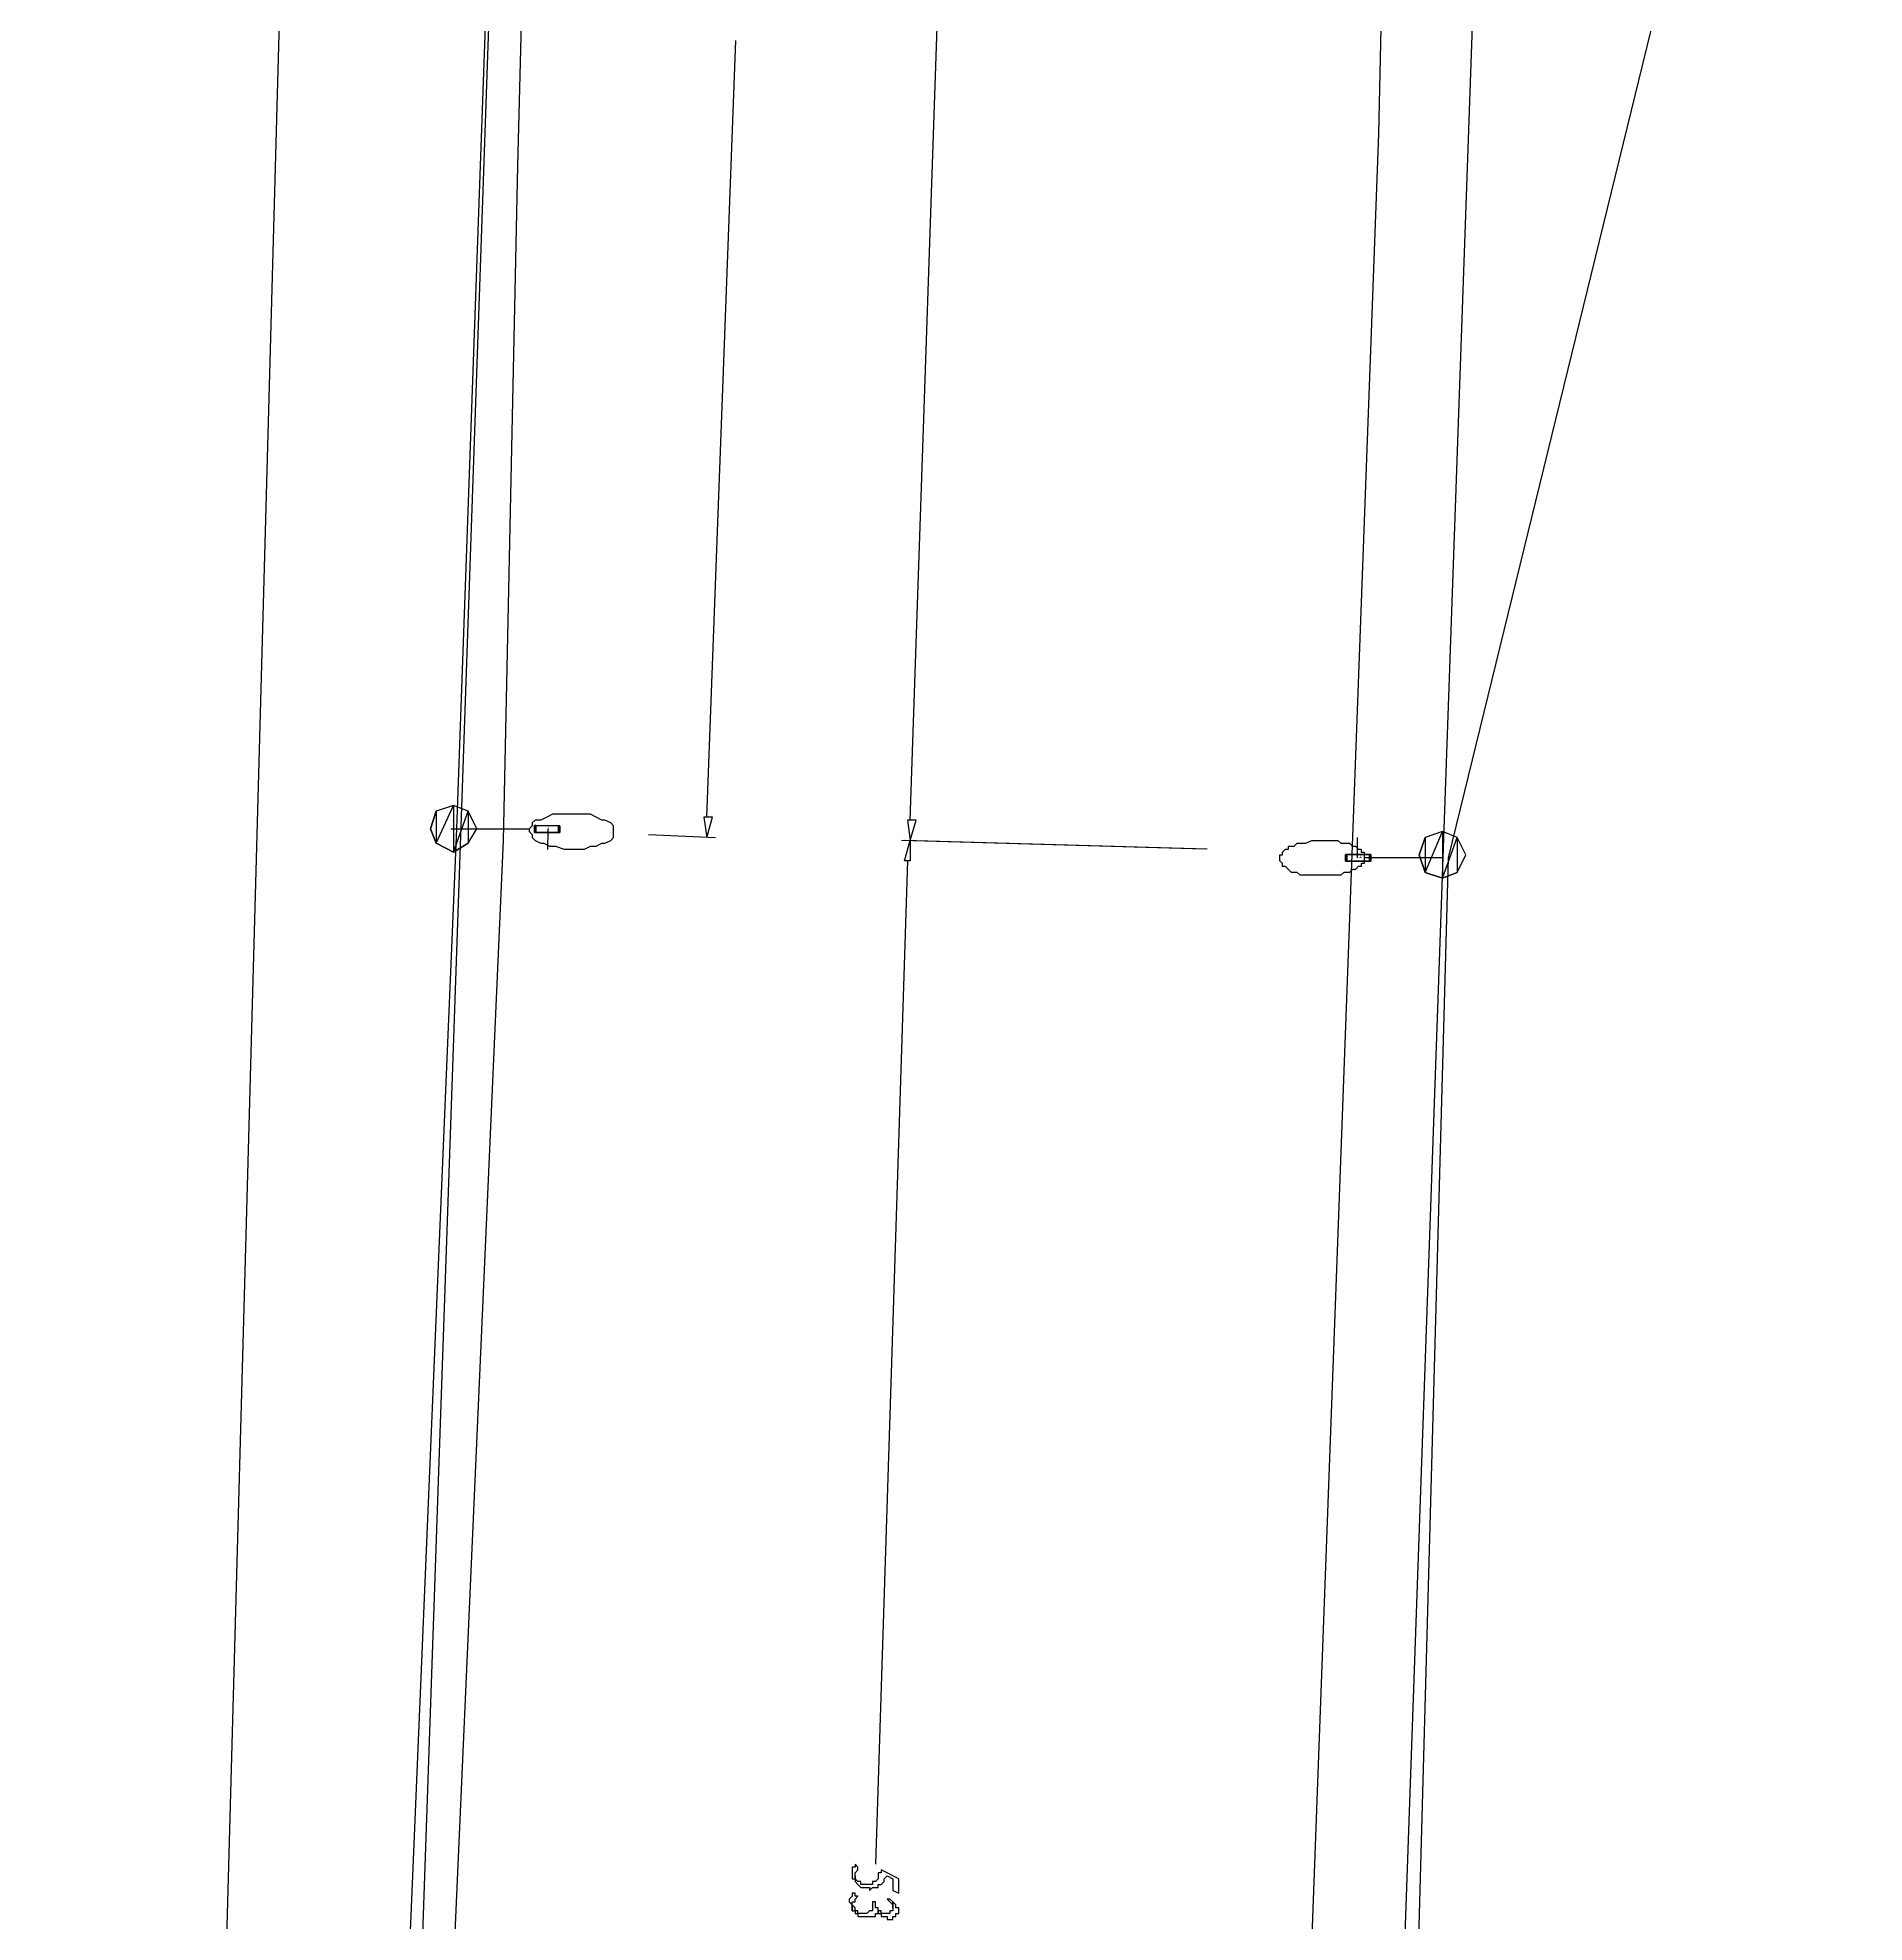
# Model space of a CAD drawing. Extents: x 212106 to 638151, y -1311344 to 1260505.
# Drawn here: x 269033 to 313888, y -691498 to -645214 of the extents above; entities that cross this region are included whole.
import ezdxf

# ---------------------------------------------------------------- set-up
doc = ezdxf.new("R2010")
doc.units = 0
doc.header["$MEASUREMENT"] = 0
for name, color, linetype in [('at_Entity', 7, 'Continuous'), ('DLXLUM01', 3, 'Continuous'), ('DLXLUMEX', 2, 'Continuous'), ('DLXSCENE', 7, 'Continuous')]:
    doc.layers.add(name, color=color, linetype=linetype)

# ---------------------------------------------------------------- blocks, each defined once
blk = doc.blocks.new('*U183')
at = {"color": 1}
blk.add_line((-30, 0), (-30, 500), dxfattribs=at)
for p, q in [((-324, 85), (-324, -85)), ((-295, 85), (-324, 85)), ((-324, 85), (-295, 85)), ((265, 85), (-324, 85)), ((-324, -85), (-324, 85)), ((-324, 85), (265, 85)), ((295, 85), (-295, 85)), ((-295, 85), (-295, -85)), ((-295, -85), (-295, 85)), ((-295, 85), (295, 85)), ((295, 85), (265, 85)), ((265, 85), (295, 85)), ((265, -85), (265, 85)), ((265, 85), (265, -85)), ((295, -85), (295, 85)), ((295, 85), (295, -85)), ((-324, -85), (265, -85)), ((-295, -85), (-324, -85)), ((-324, -85), (-295, -85)), ((265, -85), (-324, -85)), ((-295, -85), (295, -85)), ((295, -85), (-295, -85)), ((265, -85), (295, -85)), ((295, -85), (265, -85))]:
    blk.add_line(p, q)
at = {"layer": 'DLXLUMEX', "color": 7}
blk.add_text('1', height=100, dxfattribs=at).set_placement((0, 0))
blk = doc.blocks.new('*U33')
for p, q in [((-294, 87), (-295, -83)), ((-295, -83), (-294, 87)), ((295, 83), (-294, 87)), ((-264, 87), (-294, 87)), ((-294, 87), (295, 83)), ((-294, 87), (-264, 87)), ((-264, 87), (-265, -83)), ((-265, -83), (-264, 87)), ((325, 83), (-264, 87)), ((-264, 87), (325, 83)), ((294, -87), (295, 83)), ((295, 83), (294, -87)), ((295, 83), (325, 83)), ((325, 83), (295, 83)), ((324, -87), (325, 83)), ((325, 83), (324, -87)), ((-295, -83), (294, -87)), ((294, -87), (-295, -83)), ((-295, -83), (-265, -83)), ((-265, -83), (-295, -83)), ((-265, -83), (324, -87)), ((324, -87), (-265, -83)), ((294, -87), (324, -87)), ((324, -87), (294, -87))]:
    blk.add_line(p, q)
at = {"color": 1}
blk.add_line((30, 0), (26, -500), dxfattribs=at)
at = {"layer": 'DLXLUMEX', "color": 7}
blk.add_text('1', height=100, dxfattribs=at).set_placement((0, 0))
blk = doc.blocks.new('*U97')
for p, q in [((-77110, -651381), (-78610, -693237)), ((-54254, -693951), (-44040, -652238)), ((-78610, -693237), (-80824, -745736)), ((-55682, -746378), (-54254, -693951))]:
    blk.add_line(p, q)

msp = doc.modelspace()

# ---------------------------------------------------------------- linework, layer by layer
at = {"layer": 'at_Entity', "color": 0}
for p, q in [((282818, -360515), (269033, -859640)), ((281390, -625643), (280819, -648357)), ((290461, -664428), (291747, -626429)), ((302390, -628072), (301961, -647571)), ((285462, -664356), (286176, -645285)), ((301961, -647571), (299961, -701569)), ((280819, -648357), (280462, -664928)), ((279247, -664071), (278819, -664213)), ((279247, -664071), (278819, -664213)), ((278819, -664999), (279247, -664071)), ((278819, -664999), (279247, -664071)), ((279247, -664071), (278819, -664213)), ((279247, -664071), (278819, -664213)), ((279247, -664071), (278819, -664213)), ((278819, -664999), (279247, -664071)), ((278819, -664999), (279247, -664071)), ((279247, -664071), (278819, -664213)), ((279605, -664213), (279247, -664071)), ((279605, -664213), (279247, -664071)), ((279247, -664071), (279247, -665213)), ((279247, -664071), (279247, -665213)), ((279605, -664213), (279247, -664071)), ((279605, -664213), (279247, -664071)), ((279605, -664213), (279247, -664071)), ((279247, -664071), (279247, -665213)), ((279247, -664071), (279247, -665213)), ((279605, -664213), (279247, -664071)), ((278819, -664213), (278676, -664642)), ((278676, -664642), (278819, -664213)), ((278819, -664213), (278676, -664642)), ((278819, -664213), (278676, -664642)), ((278676, -664642), (278819, -664213)), ((278819, -664213), (278676, -664642)), ((278676, -664642), (278819, -664999)), ((278819, -664999), (278676, -664642)), ((278676, -664642), (278819, -664999)), ((278676, -664642), (278819, -664999)), ((278819, -664999), (278676, -664642)), ((278676, -664642), (278819, -664999)), ((278819, -664213), (278819, -664999)), ((278819, -664213), (278819, -664999)), ((278819, -664213), (278819, -664999)), ((278819, -664213), (278819, -664999)), ((279176, -664642), (281105, -664642)), ((279247, -665213), (279605, -664213)), ((279247, -665213), (279605, -664213)), ((279247, -665213), (279605, -664213)), ((279247, -665213), (279605, -664213)), ((279819, -664642), (279605, -664213)), ((279819, -664642), (279605, -664213)), ((279605, -664213), (279605, -664999)), ((279605, -664213), (279605, -664999)), ((279819, -664642), (279605, -664213)), ((279819, -664642), (279605, -664213)), ((279819, -664642), (279605, -664213)), ((279605, -664213), (279605, -664999)), ((279605, -664213), (279605, -664999)), ((279819, -664642), (279605, -664213)), ((279605, -664999), (279819, -664642)), ((279605, -664999), (279819, -664642)), ((279605, -664999), (279819, -664642)), ((279605, -664999), (279819, -664642)), ((279605, -664999), (279819, -664642)), ((279605, -664999), (279819, -664642)), ((281176, -664570), (281105, -664642)), ((281105, -664642), (281105, -664713)), ((281247, -664428), (281176, -664499)), ((281176, -664499), (281176, -664570)), ((281390, -664428), (281247, -664428)), ((281533, -664356), (281390, -664428)), ((281676, -664285), (281533, -664356)), ((281819, -664285), (281676, -664285)), ((281962, -664285), (281819, -664285)), ((282105, -664285), (281962, -664285)), ((282319, -664285), (282105, -664285)), ((282462, -664285), (282319, -664285)), ((282604, -664285), (282462, -664285)), ((282747, -664356), (282604, -664285)), ((282890, -664428), (282747, -664356)), ((282962, -664428), (282890, -664428)), ((283104, -664499), (282962, -664428)), ((283176, -664570), (283104, -664499)), ((283176, -664713), (283176, -664570)), ((285604, -664356), (285390, -664356)), ((285390, -664356), (285462, -664856)), ((285462, -664856), (285604, -664356)), ((290604, -664428), (290390, -664428)), ((290390, -664428), (290461, -664928)), ((290461, -664928), (290604, -664428)), ((280462, -664928), (278605, -706926)), ((278819, -664999), (279247, -665213)), ((279247, -665213), (278819, -664999)), ((278819, -664999), (279247, -665213)), ((278819, -664999), (279247, -665213)), ((279247, -665213), (278819, -664999)), ((278819, -664999), (279247, -665213)), ((279247, -665213), (279605, -664999)), ((279605, -664999), (279247, -665213)), ((279247, -665213), (279605, -664999)), ((279247, -665213), (279605, -664999)), ((279605, -664999), (279247, -665213)), ((279247, -665213), (279605, -664999)), ((281105, -664713), (281176, -664785)), ((281176, -664785), (281176, -664856)), ((281176, -664856), (281247, -664928)), ((281247, -664928), (281390, -664999)), ((281390, -664999), (281462, -664999)), ((281462, -664999), (281605, -665070)), ((281605, -665070), (281747, -665070)), ((281747, -665070), (281962, -665142)), ((282462, -665142), (282604, -665070)), ((282604, -665070), (282747, -665070)), ((282747, -665070), (282890, -664999)), ((282890, -664999), (282962, -664999)), ((282962, -664999), (283104, -664928)), ((283104, -664928), (283176, -664856)), ((283176, -664785), (283176, -664713)), ((283176, -664713), (283176, -664713)), ((283176, -664856), (283176, -664785)), ((284033, -664785), (285676, -664856)), ((297675, -665142), (290247, -664928)), ((297747, -665142), (290319, -664928)), ((290319, -665428), (290461, -664928)), ((290461, -664928), (290461, -665428)), ((299747, -665142), (299747, -665070)), ((299747, -665070), (299818, -665070)), ((299818, -665070), (299890, -665070)), ((299890, -665070), (299961, -664999)), ((299961, -664999), (300033, -664999)), ((300033, -664999), (300104, -664999)), ((300104, -664999), (300175, -664999)), ((300175, -664999), (300318, -664928)), ((300318, -664928), (300390, -664928)), ((300390, -664928), (300461, -664928)), ((300461, -664928), (300533, -664928)), ((300533, -664928), (300604, -664928)), ((300604, -664928), (300747, -664928)), ((300747, -664928), (300818, -664928)), ((300818, -664928), (300890, -664928)), ((300890, -664928), (300961, -664928)), ((300961, -664928), (301032, -664999)), ((301032, -664999), (301175, -664999)), ((301175, -664999), (301247, -664999)), ((301247, -664999), (301318, -665070)), ((301318, -665070), (301390, -665070)), ((301390, -665070), (301461, -665142)), ((303104, -664856), (302961, -665285)), ((302961, -665285), (303104, -664856)), ((303104, -664856), (302961, -665285)), ((303104, -664856), (302961, -665285)), ((302961, -665285), (303104, -664856)), ((303104, -664856), (302961, -665285)), ((303532, -664713), (303104, -664856)), ((303532, -664713), (303104, -664856)), ((303104, -665713), (303532, -664713)), ((303104, -665713), (303532, -664713)), ((303532, -664713), (303104, -664856)), ((303532, -664713), (303104, -664856)), ((303532, -664713), (303104, -664856)), ((303104, -665713), (303532, -664713)), ((303104, -665713), (303532, -664713)), ((303532, -664713), (303104, -664856)), ((303104, -664856), (303104, -665713)), ((303104, -664856), (303104, -665713)), ((303104, -664856), (303104, -665713)), ((303104, -664856), (303104, -665713)), ((303890, -664856), (303532, -664713)), ((303890, -664856), (303532, -664713)), ((303532, -664713), (303532, -665856)), ((303532, -664713), (303532, -665856)), ((303890, -664856), (303532, -664713)), ((303890, -664856), (303532, -664713)), ((303890, -664856), (303532, -664713)), ((303532, -664713), (303532, -665856)), ((303532, -664713), (303532, -665856)), ((303890, -664856), (303532, -664713)), ((303532, -665856), (303890, -664856)), ((303532, -665856), (303890, -664856)), ((303532, -665856), (303890, -664856)), ((303532, -665856), (303890, -664856)), ((304104, -665285), (303890, -664856)), ((304104, -665285), (303890, -664856)), ((303890, -664856), (303890, -665713)), ((303890, -664856), (303890, -665713)), ((304104, -665285), (303890, -664856)), ((304104, -665285), (303890, -664856)), ((304104, -665285), (303890, -664856)), ((303890, -664856), (303890, -665713)), ((303890, -664856), (303890, -665713)), ((304104, -665285), (303890, -664856)), ((279247, -665213), (279247, -665213)), ((279247, -665213), (279247, -665213)), ((279247, -665213), (279247, -665213)), ((281962, -665142), (282105, -665142)), ((282105, -665142), (282247, -665142)), ((282247, -665142), (282462, -665142)), ((290390, -665428), (289604, -690070)), ((290461, -665428), (290319, -665428)), ((299533, -665356), (299533, -665285)), ((299533, -665285), (299604, -665285)), ((299533, -665428), (299533, -665356)), ((299533, -665356), (299533, -665356)), ((299604, -665499), (299533, -665428)), ((299604, -665213), (299675, -665142)), ((299604, -665285), (299604, -665213)), ((299604, -665570), (299604, -665499)), ((299675, -665142), (299747, -665142)), ((301461, -665142), (301532, -665142)), ((301532, -665142), (301532, -665213)), ((301532, -665213), (301604, -665213)), ((301604, -665499), (301532, -665499)), ((301532, -665499), (301532, -665570)), ((301604, -665213), (301604, -665285)), ((301604, -665285), (301604, -665356)), ((303532, -665356), (301604, -665356)), ((301604, -665356), (301604, -665428)), ((301604, -665428), (301604, -665499)), ((302961, -665285), (303104, -665713)), ((303104, -665713), (302961, -665285)), ((302961, -665285), (303104, -665713)), ((302961, -665285), (303104, -665713)), ((303104, -665713), (302961, -665285)), ((302961, -665285), (303104, -665713)), ((303890, -665713), (304104, -665285)), ((303890, -665713), (304104, -665285)), ((303890, -665713), (304104, -665285)), ((303890, -665713), (304104, -665285)), ((303890, -665713), (304104, -665285)), ((303890, -665713), (304104, -665285)), ((299675, -665570), (299604, -665570)), ((299747, -665642), (299675, -665570)), ((299818, -665713), (299747, -665642)), ((299890, -665713), (299818, -665713)), ((299961, -665713), (299890, -665713)), ((300033, -665785), (299961, -665713)), ((300104, -665785), (300033, -665785)), ((300247, -665785), (300104, -665785)), ((300318, -665785), (300247, -665785)), ((300390, -665785), (300318, -665785)), ((300461, -665785), (300390, -665785)), ((300533, -665785), (300461, -665785)), ((300675, -665785), (300533, -665785)), ((300747, -665785), (300675, -665785)), ((300818, -665785), (300747, -665785)), ((300890, -665785), (300818, -665785)), ((301032, -665785), (300890, -665785)), ((301104, -665713), (301032, -665785)), ((301175, -665713), (301104, -665713)), ((301247, -665713), (301175, -665713)), ((301318, -665642), (301247, -665713)), ((301390, -665642), (301318, -665642)), ((301461, -665570), (301390, -665642)), ((301532, -665570), (301461, -665570)), ((303104, -665713), (303532, -665856)), ((303532, -665856), (303104, -665713)), ((303104, -665713), (303532, -665856)), ((303104, -665713), (303532, -665856)), ((303532, -665856), (303104, -665713)), ((303104, -665713), (303532, -665856)), ((303532, -665856), (303890, -665713)), ((303890, -665713), (303532, -665856)), ((303532, -665856), (303890, -665713)), ((303532, -665856), (303890, -665713)), ((303890, -665713), (303532, -665856)), ((303532, -665856), (303890, -665713)), ((303532, -665856), (303532, -665856)), ((303532, -665856), (303532, -665856)), ((303532, -665856), (303532, -665856)), ((289176, -690141), (289104, -690070)), ((289104, -690070), (289104, -690070)), ((289104, -690070), (289104, -690141)), ((289104, -690141), (289033, -690141)), ((289033, -690141), (289033, -690141)), ((289033, -690141), (289033, -690141)), ((289033, -690141), (289033, -690213)), ((289033, -690213), (289033, -690213)), ((289033, -690213), (289033, -690213)), ((289033, -690213), (289033, -690284)), ((289033, -690284), (289033, -690284)), ((289033, -690284), (289033, -690355)), ((289033, -690355), (289033, -690355)), ((289033, -690355), (289033, -690355)), ((289033, -690355), (289033, -690427)), ((289033, -690427), (289033, -690427)), ((289033, -690427), (289104, -690427)), ((289104, -690284), (289176, -690213)), ((289104, -690355), (289104, -690284)), ((289104, -690284), (289104, -690284)), ((289104, -690284), (289104, -690284)), ((289104, -690427), (289104, -690355)), ((289104, -690355), (289104, -690355)), ((289104, -690427), (289104, -690355)), ((289104, -690355), (289104, -690355)), ((289104, -690355), (289104, -690427)), ((289176, -690498), (289104, -690427)), ((289104, -690427), (289104, -690427)), ((289104, -690427), (289104, -690427)), ((289104, -690427), (289104, -690498)), ((289104, -690498), (289104, -690498)), ((289104, -690498), (289104, -690498)), ((289104, -690498), (289176, -690570)), ((289176, -690141), (289176, -690141)), ((289176, -690141), (289176, -690141)), ((289176, -690213), (289176, -690141)), ((289176, -690213), (289176, -690213)), ((289176, -690213), (289176, -690213)), ((289176, -690213), (289176, -690213)), ((289247, -690498), (289176, -690498)), ((289176, -690498), (289176, -690498)), ((289176, -690498), (289176, -690498)), ((289247, -690570), (289247, -690498)), ((289604, -690498), (289533, -690498)), ((289533, -690498), (289533, -690570)), ((289676, -690427), (289604, -690498)), ((289604, -690498), (289604, -690498)), ((289604, -690498), (289604, -690498)), ((289747, -690284), (289676, -690284)), ((289676, -690284), (289676, -690355)), ((289676, -690355), (289676, -690355)), ((289676, -690355), (289676, -690355)), ((289676, -690355), (289676, -690427)), ((289676, -690427), (289676, -690427)), ((289676, -690427), (289676, -690427)), ((290176, -690427), (289747, -690213)), ((289747, -690213), (289747, -690213)), ((289747, -690213), (289747, -690213)), ((289747, -690213), (289747, -690284)), ((289747, -690570), (289819, -690498)), ((289819, -690427), (289890, -690355)), ((289819, -690498), (289819, -690427)), ((289819, -690427), (289819, -690427)), ((289819, -690427), (289819, -690427)), ((289819, -690498), (289819, -690498)), ((289819, -690498), (289819, -690498)), ((289890, -690355), (289890, -690355)), ((289890, -690355), (290033, -690427)), ((290033, -690427), (290033, -690713)), ((290176, -690784), (290176, -690427)), ((289033, -690855), (288961, -690927)), ((288961, -690927), (288961, -690927)), ((288961, -690927), (288961, -690998)), ((288961, -690998), (288961, -690998)), ((288961, -690998), (289033, -691070)), ((289104, -690784), (289033, -690784)), ((289033, -690784), (289033, -690855)), ((289033, -690855), (289033, -690855)), ((289033, -690855), (289033, -690855)), ((289033, -690855), (289033, -690855)), ((289033, -691070), (289033, -690998)), ((289033, -690998), (289104, -690998)), ((289104, -690855), (289104, -690784)), ((289176, -690855), (289104, -690855)), ((289104, -690927), (289176, -690855)), ((289104, -690998), (289104, -690927)), ((289104, -690927), (289104, -690927)), ((289104, -690927), (289104, -690927)), ((289104, -690927), (289104, -690927)), ((289104, -690927), (289104, -690927)), ((289104, -690998), (289104, -690998)), ((289104, -690998), (289104, -690998)), ((289176, -690570), (289176, -690570)), ((289176, -690570), (289176, -690570)), ((289176, -690570), (289247, -690641)), ((289319, -690570), (289247, -690570)), ((289247, -690570), (289247, -690570)), ((289247, -690641), (289247, -690641)), ((289247, -690641), (289247, -690641)), ((289247, -690641), (289319, -690641)), ((289390, -690570), (289319, -690570)), ((289319, -690570), (289319, -690570)), ((289319, -690641), (289319, -690641)), ((289319, -690641), (289390, -690641)), ((289461, -690570), (289390, -690570)), ((289390, -690570), (289390, -690570)), ((289390, -690641), (289390, -690641)), ((289390, -690641), (289461, -690641)), ((289533, -690570), (289461, -690570)), ((289461, -690570), (289461, -690570)), ((289461, -690641), (289461, -690713)), ((289461, -690713), (289533, -690641)), ((289461, -690713), (289461, -690713)), ((289533, -690570), (289533, -690570)), ((289533, -690570), (289533, -690570)), ((289533, -690641), (289533, -690641)), ((289533, -690641), (289604, -690641)), ((289604, -690998), (289533, -690998)), ((289533, -690998), (289533, -691070)), ((289604, -690641), (289604, -690641)), ((289604, -690641), (289604, -690641)), ((289604, -690641), (289676, -690641)), ((289604, -691070), (289604, -690998)), ((289676, -690641), (289676, -690570)), ((289676, -690570), (289747, -690570)), ((289676, -690641), (289676, -690641)), ((289747, -690570), (289747, -690570)), ((289747, -690570), (289747, -690570)), ((289961, -690927), (289890, -690927)), ((289890, -690927), (289890, -690927)), ((289890, -690927), (289890, -690927)), ((289890, -690927), (289961, -690998)), ((290033, -690998), (289961, -690927)), ((289961, -690927), (289961, -690927)), ((289961, -690998), (289961, -690998)), ((289961, -690998), (289961, -690998)), ((289961, -690998), (290033, -691070)), ((290033, -690713), (290176, -690784)), ((290033, -690998), (290033, -690998)), ((290033, -691141), (290033, -690998)), ((290104, -691070), (290033, -690998)), ((290033, -690998), (290033, -691141)), ((289033, -691070), (289033, -691070)), ((289033, -691070), (289033, -691070)), ((289033, -691070), (289033, -691141)), ((289033, -691213), (289033, -691070)), ((289104, -691141), (289033, -691070)), ((289033, -691070), (289033, -691070)), ((289033, -691070), (289033, -691213)), ((289033, -691141), (289033, -691141)), ((289033, -691141), (289033, -691213)), ((289033, -691213), (289033, -691213)), ((289033, -691213), (289104, -691213)), ((289104, -691213), (289104, -691141)), ((289104, -691141), (289104, -691141)), ((289104, -691141), (289104, -691141)), ((289176, -691213), (289104, -691213)), ((289104, -691213), (289104, -691213)), ((289104, -691213), (289104, -691284)), ((289104, -691284), (289104, -691284)), ((289104, -691284), (289104, -691284)), ((289104, -691284), (289176, -691284)), ((289176, -691284), (289176, -691213)), ((289176, -691213), (289176, -691213)), ((289247, -691284), (289176, -691284)), ((289176, -691284), (289176, -691284)), ((289176, -691284), (289176, -691355)), ((289176, -691355), (289247, -691355)), ((289319, -691284), (289247, -691284)), ((289247, -691284), (289247, -691284)), ((289247, -691284), (289247, -691284)), ((289247, -691355), (289247, -691355)), ((289247, -691355), (289319, -691355)), ((289390, -691284), (289319, -691284)), ((289319, -691284), (289319, -691284)), ((289319, -691355), (289319, -691355)), ((289319, -691355), (289390, -691355)), ((289461, -691213), (289390, -691284)), ((289390, -691284), (289390, -691284)), ((289390, -691355), (289390, -691355)), ((289390, -691355), (289461, -691355)), ((289533, -691213), (289461, -691213)), ((289461, -691213), (289461, -691213)), ((289461, -691213), (289461, -691213)), ((289461, -691213), (289461, -691213)), ((289461, -691355), (289461, -691355)), ((289461, -691355), (289461, -691355)), ((289461, -691355), (289533, -691355)), ((289533, -691070), (289533, -691070)), ((289533, -691070), (289533, -691070)), ((289533, -691070), (289533, -691141)), ((289533, -691141), (289533, -691141)), ((289533, -691141), (289533, -691141)), ((289533, -691141), (289533, -691213)), ((289533, -691355), (289533, -691355)), ((289533, -691355), (289604, -691355)), ((289604, -691141), (289604, -691070)), ((289604, -691070), (289604, -691070)), ((289676, -691141), (289604, -691141)), ((289604, -691141), (289604, -691141)), ((289604, -691141), (289604, -691141)), ((289604, -691355), (289604, -691284)), ((289604, -691284), (289604, -691284)), ((289604, -691284), (289676, -691284)), ((289604, -691355), (289604, -691355)), ((289676, -691213), (289676, -691141)), ((289747, -691213), (289676, -691213)), ((289676, -691213), (289676, -691213)), ((289676, -691284), (289676, -691213)), ((289676, -691213), (289676, -691284)), ((289676, -691284), (289676, -691284)), ((289676, -691284), (289747, -691284)), ((289747, -691284), (289747, -691213)), ((289747, -691213), (289747, -691213)), ((289819, -691284), (289747, -691284)), ((289747, -691284), (289747, -691355)), ((289747, -691355), (289819, -691355)), ((289890, -691284), (289819, -691284)), ((289819, -691284), (289819, -691284)), ((289819, -691284), (289819, -691284)), ((289819, -691355), (289819, -691355)), ((289819, -691355), (289819, -691355)), ((289819, -691355), (289890, -691355)), ((289961, -691284), (289890, -691284)), ((289890, -691284), (289890, -691284)), ((289890, -691355), (289890, -691427)), ((289890, -691427), (289890, -691427)), ((289890, -691427), (289961, -691427)), ((290033, -691213), (289961, -691213)), ((289961, -691213), (289961, -691284)), ((289961, -691284), (289961, -691284)), ((289961, -691427), (289961, -691427)), ((289961, -691427), (290033, -691427)), ((290033, -691070), (290033, -691070)), ((290033, -691070), (290033, -691070)), ((290033, -691070), (290033, -691141)), ((290033, -691141), (290033, -691141)), ((290033, -691141), (290033, -691141)), ((290033, -691141), (290033, -691213)), ((290033, -691213), (290033, -691213)), ((290033, -691213), (290033, -691213)), ((290033, -691427), (290033, -691355)), ((290033, -691355), (290033, -691355)), ((290033, -691355), (290033, -691355)), ((290033, -691355), (290104, -691355)), ((290104, -691141), (290104, -691070)), ((290104, -691070), (290104, -691070)), ((290104, -691070), (290104, -691070)), ((290104, -691070), (290104, -691070)), ((290176, -691141), (290104, -691141)), ((290104, -691355), (290104, -691284)), ((290104, -691284), (290104, -691284)), ((290104, -691284), (290176, -691284)), ((290104, -691355), (290104, -691355)), ((290176, -691213), (290176, -691141)), ((290176, -691284), (290176, -691213)), ((290176, -691213), (290176, -691213))]:
    msp.add_line(p, q, dxfattribs=at)
at = {"layer": 'at_Entity', "color": 1}
for p, q in [((288390, -405152), (273105, -847350)), ((312675, -405792), (297176, -846069))]:
    msp.add_line(p, q, dxfattribs=at)

# ---------------------------------------------------------------- block references
at = {"layer": 'DLXLUM01'}
for name, p in [('*U33', (281527, -664650)), ('*U183', (301474, -665356))]:
    msp.add_blockref(name, p, dxfattribs=at)
at = {"layer": 'DLXSCENE'}
msp.add_blockref('*U97', (357928, 28595), dxfattribs=at)

doc.saveas('drawing.dxf')
